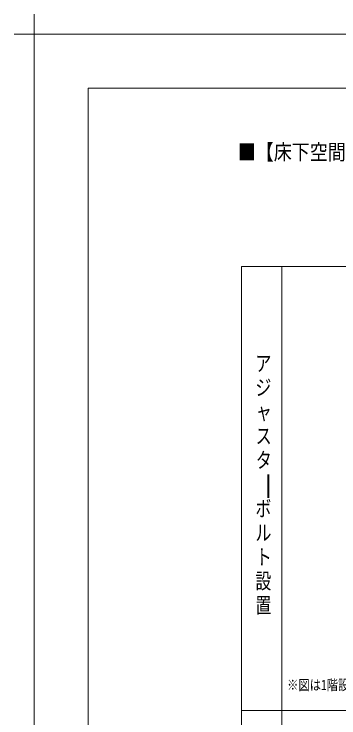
# Model space of a CAD drawing. Units: millimetres on the paper. Extents: x -305 to 305, y -152 to 152.
# Drawn here: x -304.8 to -244.4, y 21.5 to 152.3 of the extents above; entities that cross this region are included whole.
import ezdxf
from ezdxf.enums import TextEntityAlignment as Align

# ---------------------------------------------------------------- set-up
doc = ezdxf.new("R2010")
doc.units = ezdxf.units.MM
for name, color, linetype, lineweight in [('0-0_PV', 7, 'Continuous', 9), ('0-2_1図面枠', 7, 'Continuous', 9), ('0-3_図面枠', 3, 'Continuous', 9), ('0-4_DEFPOINTS', 7, 'Continuous', 9)]:
    doc.layers.add(name, color=color, linetype=linetype, lineweight=lineweight)
doc.styles.add('ＭＳ ゴシック', font='')
doc.styles.get('ＭＳ ゴシック').set_extended_font_data('MS Gothic')

# ---------------------------------------------------------------- blocks, each defined once
blk = doc.blocks.new('グループ-6')
at = {"layer": '0-2_1図面枠'}
for p, q in [((-4200, 2895), (-4200, 3045)), ((-4275, 2970), (-4125, 2970))]:
    blk.add_line(p, q, dxfattribs=at)

msp = doc.modelspace()

# ---------------------------------------------------------------- linework, layer by layer
at = {"layer": '0-0_PV'}
for p, q in [((-262.482, 105.355), (-12.482, 105.355)), ((-262.482, 105.355), (-262.482, -56.645)), ((-254.982, 105.355), (-254.982, -56.645)), ((-262.482, 22.855), (-12.482, 22.855))]:
    msp.add_line(p, q, dxfattribs=at)
at = {"layer": '0-3_図面枠'}
msp.add_lwpolyline([(-291.017, -138.498), (108.983, -138.498), (108.983, 138.502), (-291.017, 138.502)], close=True, dxfattribs=at)
at = {"layer": '0-4_DEFPOINTS'}
for p in [(118.983, 148.502), (-301.017, -148.498)]:
    msp.add_line(p, (-301.017, 148.502), dxfattribs=at)

# ---------------------------------------------------------------- block references
at = {"layer": '0-2_1図面枠', "xscale": 0.05, "yscale": 0.05}
msp.add_blockref('グループ-6', (-91.017, 0.002), dxfattribs=at)
msp.add_blockref('グループ-6', (-91.017, 0.002), dxfattribs=at)

# ---------------------------------------------------------------- texts
at = {"layer": '0-0_PV', "style": 'ＭＳ ゴシック'}
for s, height, width, p in [('■【床下空間図】1616（浴槽パンなし）', 2.886, 0.85, (-263.185, 124.306)), ('ア', 2.889, 0.75, (-259.89, 85.03)), ('ジ', 2.889, 0.75, (-259.903, 80.534)), ('ャ', 2.889, 0.75, (-259.822, 76.038)), ('ス', 2.889, 0.75, (-259.852, 71.542)), ('タ', 2.889, 0.75, (-259.828, 67.046)), ('|', 2.886, 1.25, (-258.732, 62.55)), ('ボ', 2.889, 0.75, (-259.907, 58.054)), ('ル', 2.889, 0.75, (-259.888, 53.558)), ('ト', 2.889, 0.75, (-259.832, 49.062)), ('設', 2.889, 0.75, (-259.899, 44.566)), ('置', 2.889, 0.75, (-259.899, 40.07)), ('※図は1階設置の場合です。', 1.924, 0.8, (-254.01, 26.046))]:
    msp.add_text(s, height=height, dxfattribs=dict(at, width=width)).set_placement(p, align=Align.BOTTOM_LEFT)

doc.saveas('drawing.dxf')
